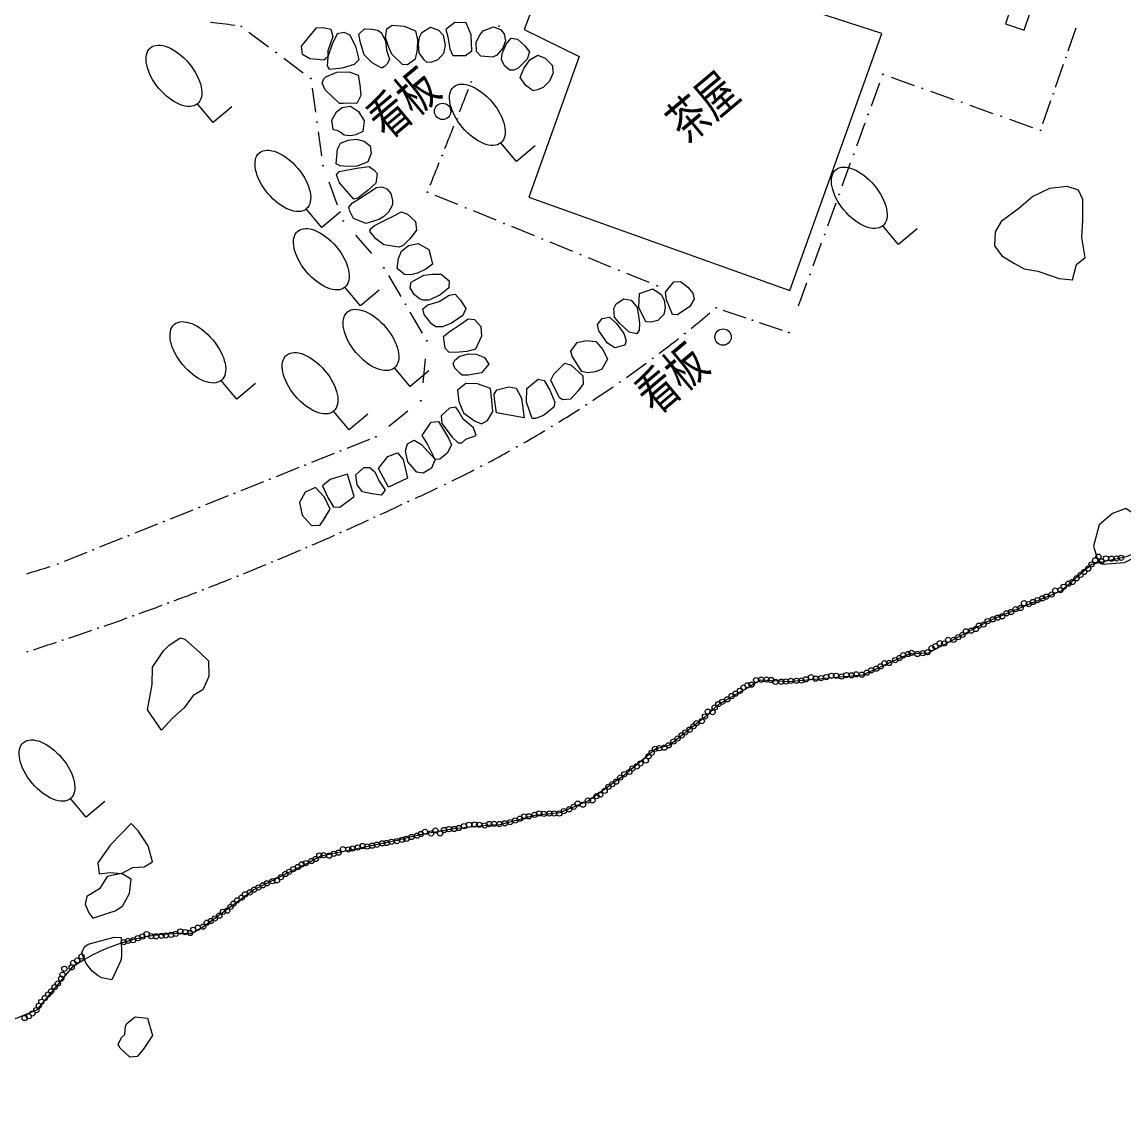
# Model space of a CAD drawing. Header units: metres. Extents: x -10443 to -4073, y -33280 to -26846.
# Drawn here: x -7334.7 to -7312.09, y -29132.16 to -29109.92 of the extents above; entities that cross this region are included whole.
import ezdxf
from ezdxf.enums import TextEntityAlignment as Align

# ---------------------------------------------------------------- set-up
doc = ezdxf.new("R2010")
doc.units = ezdxf.units.M
doc.header["$MEASUREMENT"] = 0
doc.linetypes.add('CONTINUOUS_1', pattern=[0])
doc.linetypes.add('CONTINUOUS_2', pattern=[0])
for name, color, linetype, lineweight in [('園路', 241, 'CONTINUOUS_2', 18), ('木', 254, 'CONTINUOUS_2', 18), ('木材', 241, 'CONTINUOUS_2', 18), ('構造物', 241, 'CONTINUOUS_2', 18), ('石', 241, 'CONTINUOUS_2', 18), ('護岸', 241, 'CONTINUOUS_2', 18)]:
    doc.layers.add(name, color=color, linetype=linetype, lineweight=lineweight)
doc.layers.add('非表示', color=7, linetype='CONTINUOUS', lineweight=0, plot=False)
doc.styles.add('MS Gothic', font='MS Gothic.ttf')

msp = doc.modelspace()

# ---------------------------------------------------------------- hatches: boundary and pattern name
at = {"layer": '園路', "linetype": 'CONTINUOUS_1', "lineweight": 18}
for points in [[(-7330.194, -29110.012, 1), (-7330.209, -29110.012, 1)], [(-7324.906, -29110.005, 1), (-7324.921, -29110.005, 1)], [(-7329.48, -29110.545, 1), (-7329.495, -29110.545, 1)], [(-7313.274, -29110.647, 1), (-7313.289, -29110.647, 1)], [(-7328.767, -29111.078, 1), (-7328.782, -29111.078, 1)], [(-7317.032, -29110.994, 1), (-7317.047, -29110.994, 1)], [(-7325.475, -29111.153, 1), (-7325.49, -29111.153, 1)], [(-7316.223, -29111.281, 1), (-7316.238, -29111.281, 1)], [(-7315.414, -29111.568, 1), (-7315.429, -29111.568, 1)], [(-7313.534, -29111.395, 1), (-7313.549, -29111.395, 1)], [(-7328.643, -29111.973, 1), (-7328.658, -29111.973, 1)], [(-7325.774, -29111.907, 1), (-7325.789, -29111.907, 1)], [(-7317.331, -29111.815, 1), (-7317.346, -29111.815, 1)], [(-7314.604, -29111.855, 1), (-7314.619, -29111.855, 1)], [(-7313.795, -29112.143, 1), (-7313.81, -29112.143, 1)], [(-7326.074, -29112.66, 1), (-7326.089, -29112.66, 1)], [(-7317.63, -29112.636, 1), (-7317.645, -29112.636, 1)], [(-7328.52, -29112.868, 1), (-7328.535, -29112.868, 1)], [(-7326.376, -29113.412, 1), (-7326.391, -29113.412, 1)], [(-7317.928, -29113.457, 1), (-7317.943, -29113.457, 1)], [(-7325.59, -29113.732, 1), (-7325.605, -29113.732, 1)], [(-7328.102, -29114.003, 1), (-7328.117, -29114.003, 1)], [(-7324.805, -29114.053, 1), (-7324.82, -29114.053, 1)], [(-7318.227, -29114.279, 1), (-7318.242, -29114.279, 1)], [(-7324.019, -29114.373, 1), (-7324.034, -29114.373, 1)], [(-7323.234, -29114.693, 1), (-7323.249, -29114.693, 1)], [(-7327.271, -29114.963, 1), (-7327.286, -29114.963, 1)], [(-7322.448, -29115.014, 1), (-7322.463, -29115.014, 1)], [(-7318.525, -29115.1, 1), (-7318.54, -29115.1, 1)], [(-7321.663, -29115.334, 1), (-7321.678, -29115.334, 1)], [(-7326.829, -29115.712, 1), (-7326.844, -29115.712, 1)], [(-7320.453, -29115.783, 1), (-7320.468, -29115.783, 1)], [(-7319.706, -29116.037, 1), (-7319.721, -29116.037, 1)], [(-7321.095, -29116.312, 1), (-7321.11, -29116.312, 1)], [(-7318.959, -29116.291, 1), (-7318.974, -29116.291, 1)], [(-7326.387, -29116.461, 1), (-7326.402, -29116.461, 1)], [(-7321.754, -29116.821, 1), (-7321.769, -29116.821, 1)], [(-7322.429, -29117.308, 1), (-7322.444, -29117.308, 1)], [(-7326.509, -29117.692, 1), (-7326.524, -29117.692, 1)], [(-7323.119, -29117.774, 1), (-7323.134, -29117.774, 1)], [(-7323.823, -29118.217, 1), (-7323.838, -29118.217, 1)], [(-7327.436, -29118.432, 1), (-7327.451, -29118.432, 1)], [(-7328.161, -29118.721, 1), (-7328.176, -29118.721, 1)], [(-7324.541, -29118.638, 1), (-7324.556, -29118.638, 1)], [(-7328.885, -29119.011, 1), (-7328.9, -29119.011, 1)], [(-7325.273, -29119.035, 1), (-7325.288, -29119.035, 1)], [(-7329.61, -29119.301, 1), (-7329.625, -29119.301, 1)], [(-7326.016, -29119.409, 1), (-7326.031, -29119.409, 1)], [(-7330.335, -29119.591, 1), (-7330.35, -29119.591, 1)], [(-7331.06, -29119.88, 1), (-7331.075, -29119.88, 1)], [(-7326.772, -29119.759, 1), (-7326.787, -29119.759, 1)], [(-7331.784, -29120.17, 1), (-7331.799, -29120.17, 1)], [(-7327.464, -29120.082, 1), (-7327.479, -29120.082, 1)], [(-7328.16, -29120.396, 1), (-7328.175, -29120.396, 1)], [(-7332.509, -29120.46, 1), (-7332.524, -29120.46, 1)], [(-7333.234, -29120.75, 1), (-7333.249, -29120.75, 1)], [(-7328.86, -29120.702, 1), (-7328.875, -29120.702, 1)], [(-7333.959, -29121.039, 1), (-7333.974, -29121.039, 1)], [(-7329.564, -29121, 1), (-7329.579, -29121, 1)], [(-7330.271, -29121.289, 1), (-7330.286, -29121.289, 1)], [(-7330.982, -29121.569, 1), (-7330.997, -29121.569, 1)], [(-7331.696, -29121.84, 1), (-7331.711, -29121.84, 1)], [(-7332.414, -29122.103, 1), (-7332.429, -29122.103, 1)], [(-7333.134, -29122.357, 1), (-7333.149, -29122.357, 1)], [(-7333.858, -29122.602, 1), (-7333.873, -29122.602, 1)], [(-7334.585, -29122.838, 1), (-7334.6, -29122.838, 1)]]:
    msp.add_hatch(color=256, dxfattribs=at).paths.add_polyline_path(points, flags=0)

# ---------------------------------------------------------------- linework, layer by layer
for p, q in [((-7330.045, -29110.129), (-7329.644, -29110.428)), ((-7313.234, -29110.509), (-7313.07, -29110.037)), ((-7329.331, -29110.662), (-7328.931, -29110.961)), ((-7313.494, -29111.257), (-7313.33, -29110.785)), ((-7316.871, -29111.054), (-7316.4, -29111.221)), ((-7328.747, -29111.278), (-7328.678, -29111.773)), ((-7317.275, -29111.64), (-7317.104, -29111.17)), ((-7316.061, -29111.341), (-7315.59, -29111.508)), ((-7313.754, -29112.005), (-7313.59, -29111.533)), ((-7315.252, -29111.628), (-7314.781, -29111.795)), ((-7317.573, -29112.461), (-7317.402, -29111.991)), ((-7314.443, -29111.915), (-7313.971, -29112.083)), ((-7328.623, -29112.173), (-7328.555, -29112.668)), ((-7317.872, -29113.282), (-7317.701, -29112.812)), ((-7328.405, -29113.201), (-7328.232, -29113.67)), ((-7325.759, -29113.666), (-7326.222, -29113.478)), ((-7324.974, -29113.987), (-7325.437, -29113.798)), ((-7318.17, -29114.103), (-7318, -29113.633)), ((-7324.188, -29114.307), (-7324.651, -29114.118)), ((-7327.858, -29114.294), (-7327.531, -29114.672)), ((-7323.402, -29114.627), (-7323.865, -29114.439)), ((-7318.469, -29114.924), (-7318.298, -29114.454)), ((-7322.617, -29114.948), (-7323.08, -29114.759)), ((-7327.185, -29115.122), (-7326.93, -29115.553)), ((-7321.831, -29115.268), (-7322.294, -29115.079)), ((-7318.768, -29115.745), (-7318.597, -29115.275)), ((-7320.324, -29115.83), (-7319.85, -29115.99)), ((-7326.742, -29115.871), (-7326.488, -29116.302)), ((-7319.577, -29116.083), (-7319.103, -29116.244)), ((-7326.431, -29116.828), (-7326.48, -29117.325)), ((-7326.785, -29117.906), (-7327.175, -29118.218)), ((-7327.574, -29118.484), (-7328.038, -29118.669)), ((-7328.298, -29118.774), (-7328.763, -29118.959)), ((-7329.023, -29119.063), (-7329.487, -29119.249)), ((-7329.748, -29119.353), (-7330.212, -29119.539)), ((-7330.473, -29119.643), (-7330.937, -29119.828)), ((-7331.197, -29119.933), (-7331.662, -29120.118)), ((-7331.922, -29120.222), (-7332.387, -29120.408)), ((-7332.647, -29120.512), (-7333.111, -29120.698)), ((-7333.372, -29120.802), (-7333.836, -29120.987))]:
    msp.add_line(p, q, dxfattribs=at)
for centre in [(-7330.201, -29110.012), (-7324.914, -29110.005), (-7329.488, -29110.545), (-7313.282, -29110.647), (-7328.774, -29111.078), (-7317.04, -29110.994), (-7325.483, -29111.153), (-7316.23, -29111.281), (-7315.421, -29111.568), (-7313.542, -29111.395), (-7328.651, -29111.973), (-7325.781, -29111.907), (-7317.339, -29111.815), (-7314.612, -29111.855), (-7313.802, -29112.143), (-7326.082, -29112.66), (-7317.637, -29112.636), (-7328.527, -29112.868), (-7326.383, -29113.412), (-7317.936, -29113.457), (-7325.598, -29113.732), (-7328.11, -29114.003), (-7324.812, -29114.053), (-7318.234, -29114.279), (-7324.027, -29114.373), (-7323.241, -29114.693), (-7327.279, -29114.963), (-7322.456, -29115.014), (-7318.533, -29115.1), (-7321.67, -29115.334), (-7326.836, -29115.712), (-7320.46, -29115.783), (-7319.714, -29116.037), (-7321.103, -29116.312), (-7318.967, -29116.291), (-7326.394, -29116.461), (-7321.761, -29116.821), (-7322.436, -29117.308), (-7326.517, -29117.692), (-7323.126, -29117.774), (-7323.831, -29118.217), (-7327.443, -29118.432), (-7328.168, -29118.721), (-7324.549, -29118.638), (-7328.893, -29119.011), (-7325.28, -29119.035), (-7329.618, -29119.301), (-7326.024, -29119.409), (-7330.342, -29119.591), (-7331.067, -29119.88), (-7326.779, -29119.759), (-7331.792, -29120.17), (-7327.472, -29120.082), (-7328.168, -29120.396), (-7332.517, -29120.46), (-7333.242, -29120.75), (-7328.868, -29120.702), (-7333.966, -29121.039), (-7329.572, -29121), (-7330.279, -29121.289), (-7330.99, -29121.569), (-7331.704, -29121.84), (-7332.421, -29122.103), (-7333.142, -29122.357), (-7333.866, -29122.602), (-7334.592, -29122.838)]:
    msp.add_circle(centre, 0.0075, dxfattribs=at)
for centre, radius, start, end in [((-7333.324, -29131.232), 21.449, 81.9979, 83.3336), ((-7688.647, -28967.605), 390.505, 338.33649, 338.40985), ((-7688.647, -28967.605), 390.505, 338.21757, 338.29093), ((-7688.647, -28967.605), 390.505, 338.09865, 338.17201), ((-7337.348, -29095.952), 26.047, 308.9501, 310.0499), ((-7337.348, -29095.952), 26.047, 307.1192, 308.219), ((-7337.348, -29095.952), 26.047, 305.2883, 306.3881), ((-7337.348, -29095.952), 26.047, 303.4574, 304.5572), ((-7337.348, -29095.952), 26.047, 301.6265, 302.7263), ((-7337.348, -29095.952), 26.047, 299.7956, 300.8954), ((-7337.348, -29095.952), 26.047, 297.9647, 299.0645), ((-7337.348, -29095.952), 26.047, 296.1338, 297.2336), ((-7337.348, -29095.952), 26.047, 294.3029, 295.4027), ((-7353.549, -29063.291), 62.492, 294.78506, 295.24349), ((-7353.549, -29063.291), 62.492, 294.08457, 294.54299), ((-7353.549, -29063.291), 62.492, 293.38408, 293.8425), ((-7353.549, -29063.291), 62.492, 292.68359, 293.14201), ((-7353.549, -29063.291), 62.492, 291.98309, 292.44152), ((-7341.555, -29097.917), 24.336, 286.5939, 287.7711), ((-7353.549, -29063.291), 62.492, 291.2826, 291.74102), ((-7353.549, -29063.291), 62.492, 290.58211, 291.04053), ((-7353.549, -29063.291), 62.492, 289.88162, 290.34004), ((-7353.549, -29063.291), 62.492, 289.18112, 289.63955), ((-7353.549, -29063.291), 62.492, 288.48063, 288.93905), ((-7353.549, -29063.291), 62.492, 287.78014, 288.23856)]:
    msp.add_arc(centre, radius, start, end, dxfattribs=at)
at = {"layer": '木', "linetype": 'CONTINUOUS_1', "lineweight": 18}
for p, q in [((-7330.782, -29111.983), (-7331.103, -29111.599)), ((-7330.399, -29111.661), (-7330.782, -29111.983)), ((-7324.555, -29112.782), (-7324.877, -29112.399)), ((-7324.172, -29112.461), (-7324.555, -29112.782)), ((-7328.547, -29114.138), (-7328.868, -29113.755)), ((-7328.164, -29113.817), (-7328.547, -29114.138)), ((-7316.72, -29114.484), (-7317.041, -29114.101)), ((-7316.337, -29114.163), (-7316.72, -29114.484)), ((-7327.757, -29115.744), (-7328.078, -29115.361)), ((-7327.374, -29115.423), (-7327.757, -29115.744)), ((-7326.74, -29117.401), (-7327.061, -29117.018)), ((-7326.357, -29117.08), (-7326.74, -29117.401)), ((-7330.291, -29117.656), (-7330.612, -29117.273)), ((-7329.908, -29117.335), (-7330.291, -29117.656)), ((-7327.989, -29118.29), (-7328.31, -29117.907)), ((-7327.606, -29117.968), (-7327.989, -29118.29)), ((-7333.385, -29126.236), (-7333.706, -29125.853)), ((-7333.002, -29125.915), (-7333.385, -29126.236))]:
    msp.add_line(p, q, dxfattribs=at)
for centre in [(-7331.585, -29111.025), (-7325.359, -29111.825), (-7329.35, -29113.181), (-7317.524, -29113.527), (-7328.56, -29114.787), (-7327.543, -29116.444), (-7331.094, -29116.698), (-7328.792, -29117.332), (-7334.189, -29125.279)]:
    msp.add_ellipse(centre, major_axis=(-0.482, 0.575), ratio=0.533333, dxfattribs=at)
at = {"layer": '木材', "linetype": 'CONTINUOUS_2', "lineweight": 18}
for centre in [(-7312.616, -29120.889), (-7312.758, -29121.049), (-7312.683, -29120.966), (-7312.551, -29120.987), (-7312.462, -29120.927), (-7312.348, -29120.931), (-7312.246, -29120.927), (-7312.15, -29120.912), (-7313.064, -29121.334), (-7312.983, -29121.264), (-7312.91, -29121.204), (-7312.827, -29121.135), (-7313.329, -29121.507), (-7313.232, -29121.443), (-7313.15, -29121.41), (-7313.864, -29121.781), (-7313.767, -29121.745), (-7313.691, -29121.711), (-7313.579, -29121.668), (-7313.501, -29121.586), (-7313.395, -29121.577), (-7314.409, -29122.026), (-7314.317, -29121.968), (-7314.215, -29121.943), (-7314.143, -29121.846), (-7314.045, -29121.863), (-7313.959, -29121.819), (-7314.888, -29122.213), (-7314.784, -29122.175), (-7314.683, -29122.142), (-7314.593, -29122.114), (-7314.501, -29122.052), (-7315.334, -29122.421), (-7315.227, -29122.409), (-7315.13, -29122.375), (-7315.069, -29122.307), (-7314.976, -29122.282), (-7315.872, -29122.666), (-7315.78, -29122.673), (-7315.7, -29122.597), (-7315.588, -29122.598), (-7315.494, -29122.542), (-7315.406, -29122.494), (-7316.622, -29122.913), (-7316.52, -29122.886), (-7316.449, -29122.864), (-7316.331, -29122.888), (-7316.221, -29122.871), (-7316.125, -29122.85), (-7316.038, -29122.769), (-7315.961, -29122.727), (-7317.084, -29123.14), (-7317.005, -29123.077), (-7316.911, -29123.071), (-7316.788, -29123.012), (-7316.699, -29122.97), (-7318.513, -29123.363), (-7318.306, -29123.382), (-7318.199, -29123.361), (-7318.095, -29123.333), (-7317.995, -29123.334), (-7317.89, -29123.349), (-7317.787, -29123.321), (-7317.68, -29123.325), (-7317.588, -29123.303), (-7317.471, -29123.31), (-7317.366, -29123.27), (-7317.279, -29123.222), (-7317.174, -29123.187), (-7319.9, -29123.576), (-7319.817, -29123.53), (-7319.734, -29123.517), (-7319.639, -29123.423), (-7319.534, -29123.413), (-7319.429, -29123.412), (-7319.334, -29123.421), (-7319.243, -29123.459), (-7319.123, -29123.456), (-7319.03, -29123.451), (-7318.928, -29123.438), (-7318.809, -29123.437), (-7318.71, -29123.431), (-7318.619, -29123.407), (-7318.418, -29123.394), (-7320.231, -29123.816), (-7320.141, -29123.75), (-7320.063, -29123.702), (-7319.97, -29123.642), (-7320.491, -29123.985), (-7320.414, -29123.914), (-7320.333, -29123.868), (-7320.755, -29124.264), (-7320.689, -29124.169), (-7320.629, -29124.07), (-7320.533, -29124.08), (-7321.094, -29124.497), (-7321.003, -29124.44), (-7320.925, -29124.369), (-7320.864, -29124.307), (-7321.337, -29124.684), (-7321.252, -29124.621), (-7321.166, -29124.557), (-7321.782, -29124.914), (-7321.713, -29124.833), (-7321.626, -29124.819), (-7321.518, -29124.809), (-7321.435, -29124.761), (-7322.012, -29125.133), (-7321.901, -29125.073), (-7321.846, -29124.987), (-7322.343, -29125.352), (-7322.24, -29125.306), (-7322.174, -29125.235), (-7322.085, -29125.193), (-7322.668, -29125.612), (-7322.591, -29125.559), (-7322.51, -29125.507), (-7322.427, -29125.421), (-7322.913, -29125.805), (-7322.838, -29125.773), (-7322.746, -29125.695), (-7323.475, -29126.073), (-7323.381, -29126.021), (-7323.301, -29125.957), (-7323.192, -29125.978), (-7323.092, -29125.894), (-7322.997, -29125.889), (-7324.585, -29126.303), (-7324.485, -29126.265), (-7324.397, -29126.221), (-7324.301, -29126.217), (-7324.187, -29126.188), (-7324.089, -29126.158), (-7323.993, -29126.168), (-7323.877, -29126.159), (-7323.782, -29126.159), (-7323.677, -29126.16), (-7323.582, -29126.11), (-7326.433, -29126.537), (-7326.219, -29126.509), (-7326.043, -29126.497), (-7325.941, -29126.48), (-7325.837, -29126.477), (-7325.738, -29126.458), (-7325.632, -29126.419), (-7325.53, -29126.392), (-7325.415, -29126.384), (-7325.322, -29126.39), (-7325.208, -29126.404), (-7325.118, -29126.376), (-7325.017, -29126.373), (-7324.905, -29126.376), (-7324.794, -29126.362), (-7324.684, -29126.336), (-7327.311, -29126.772), (-7327.221, -29126.765), (-7327.121, -29126.74), (-7327.012, -29126.726), (-7326.899, -29126.698), (-7326.816, -29126.679), (-7326.711, -29126.641), (-7326.597, -29126.614), (-7326.518, -29126.581), (-7326.31, -29126.569), (-7326.122, -29126.569), (-7328.303, -29126.986), (-7328.207, -29126.964), (-7328.116, -29126.893), (-7328.005, -29126.896), (-7327.923, -29126.879), (-7327.808, -29126.855), (-7327.715, -29126.827), (-7327.618, -29126.838), (-7327.518, -29126.819), (-7327.422, -29126.8), (-7328.962, -29127.202), (-7328.878, -29127.178), (-7328.763, -29127.133), (-7328.677, -29127.092), (-7328.6, -29127.021), (-7328.513, -29127.016), (-7328.4, -29127.024), (-7329.298, -29127.4), (-7329.222, -29127.355), (-7329.134, -29127.3), (-7329.04, -29127.258), (-7329.85, -29127.677), (-7329.762, -29127.633), (-7329.678, -29127.593), (-7329.565, -29127.548), (-7329.471, -29127.531), (-7329.391, -29127.466), (-7330.196, -29127.886), (-7330.126, -29127.817), (-7330.027, -29127.778), (-7329.94, -29127.722), (-7330.425, -29128.076), (-7330.364, -29128.01), (-7330.289, -29127.941), (-7330.745, -29128.313), (-7330.653, -29128.255), (-7330.578, -29128.176), (-7330.493, -29128.154), (-7331.453, -29128.58), (-7331.188, -29128.546), (-7331.094, -29128.502), (-7330.985, -29128.481), (-7330.908, -29128.398), (-7330.828, -29128.364), (-7332.611, -29128.798), (-7332.53, -29128.772), (-7332.422, -29128.759), (-7332.324, -29128.717), (-7332.23, -29128.683), (-7332.145, -29128.635), (-7332.05, -29128.678), (-7331.951, -29128.68), (-7331.841, -29128.668), (-7331.75, -29128.662), (-7331.645, -29128.65), (-7331.546, -29128.627), (-7331.352, -29128.594), (-7331.253, -29128.61), (-7333.65, -29129.225), (-7333.568, -29129.176), (-7333.481, -29129.095), (-7333.87, -29129.465), (-7333.832, -29129.345), (-7333.684, -29129.316), (-7333.965, -29129.648), (-7333.9, -29129.548), (-7334.165, -29129.872), (-7334.105, -29129.808), (-7334.031, -29129.722), (-7334.358, -29130.105), (-7334.304, -29130.022), (-7334.234, -29129.944), (-7334.647, -29130.354), (-7334.563, -29130.319), (-7334.485, -29130.261), (-7334.408, -29130.194)]:
    msp.add_circle(centre, 0.0535, dxfattribs=at)
at = {"layer": '構造物', "linetype": 'CONTINUOUS_2', "lineweight": 18, "flags": 128}
msp.add_lwpolyline([(-7320.225, -29105.159), (-7322.24, -29104.438), (-7324.398, -29110.072), (-7323.267, -29110.626), (-7324.306, -29113.514), (-7318.951, -29115.43), (-7317.062, -29110.155), (-7318.862, -29109.576)], dxfattribs=at)
msp.add_lwpolyline([(-7314.137, -29110.086), (-7313.666, -29108.693), (-7314.052, -29108.563), (-7314.523, -29109.955)], close=True, dxfattribs=at)
at = {"layer": '構造物', "linetype": 'CONTINUOUS_2', "lineweight": 18}
for centre in [(-7326.072, -29111.755), (-7320.318, -29116.384)]:
    msp.add_circle(centre, 0.167, dxfattribs=at)
at = {"layer": '石', "linetype": 'CONTINUOUS_2', "lineweight": 18, "flags": 128}
for points in [[(-7326.892, -29110.792), (-7327.117, -29110.582), (-7327.18, -29110.423), (-7327.243, -29110.238), (-7327.216, -29110.064), (-7327.107, -29109.983), (-7326.858, -29110.007), (-7326.631, -29110.1), (-7326.589, -29110.285), (-7326.593, -29110.483), (-7326.638, -29110.685), (-7326.792, -29110.8), (-7326.892, -29110.792)], [(-7325.861, -29110.608), (-7325.601, -29110.605), (-7325.472, -29110.512), (-7325.486, -29110.183), (-7325.586, -29109.94), (-7325.823, -29109.933), (-7326.008, -29110.072), (-7325.966, -29110.227), (-7325.927, -29110.473), (-7325.861, -29110.608)], [(-7328.511, -29110.707), (-7328.798, -29110.677), (-7328.945, -29110.587), (-7328.969, -29110.416), (-7328.656, -29110.041), (-7328.521, -29110.031), (-7328.364, -29110.067), (-7328.325, -29110.217), (-7328.429, -29110.511), (-7328.427, -29110.636), (-7328.511, -29110.707)], [(-7328.397, -29110.89), (-7328.126, -29110.862), (-7327.878, -29110.788), (-7327.783, -29110.693), (-7327.848, -29110.445), (-7327.968, -29110.188), (-7328.093, -29110.134), (-7328.234, -29110.165), (-7328.339, -29110.372), (-7328.427, -29110.636), (-7328.438, -29110.821), (-7328.397, -29110.89)], [(-7327.317, -29110.866), (-7327.52, -29110.756), (-7327.679, -29110.592), (-7327.765, -29110.32), (-7327.789, -29110.17), (-7327.676, -29110.059), (-7327.526, -29110.067), (-7327.41, -29110.091), (-7327.334, -29110.138), (-7327.242, -29110.31), (-7327.224, -29110.497), (-7327.159, -29110.681), (-7327.205, -29110.772), (-7327.262, -29110.831), (-7327.317, -29110.866)], [(-7326.452, -29110.697), (-7326.551, -29110.554), (-7326.569, -29110.371), (-7326.549, -29110.231), (-7326.501, -29110.133), (-7326.32, -29110.028), (-7326.156, -29110.085), (-7326.062, -29110.193), (-7326.018, -29110.396), (-7326.054, -29110.568), (-7326.17, -29110.7), (-7326.302, -29110.744), (-7326.389, -29110.75), (-7326.452, -29110.697)], [(-7325.126, -29110.637), (-7325.285, -29110.619), (-7325.376, -29110.528), (-7325.385, -29110.337), (-7325.298, -29110.176), (-7325.24, -29110.104), (-7325.025, -29110.019), (-7324.882, -29110.074), (-7324.808, -29110.163), (-7324.782, -29110.308), (-7324.834, -29110.455), (-7324.968, -29110.607), (-7325.058, -29110.643), (-7325.126, -29110.637)], [(-7324.692, -29110.908), (-7324.805, -29110.821), (-7324.867, -29110.69), (-7324.852, -29110.566), (-7324.766, -29110.374), (-7324.664, -29110.249), (-7324.532, -29110.274), (-7324.388, -29110.407), (-7324.291, -29110.533), (-7324.339, -29110.684), (-7324.519, -29110.867), (-7324.61, -29110.911), (-7324.692, -29110.908)], [(-7324.214, -29111.335), (-7324.365, -29111.222), (-7324.48, -29111.057), (-7324.403, -29110.873), (-7324.28, -29110.698), (-7324.12, -29110.604), (-7323.969, -29110.66), (-7323.822, -29110.807), (-7323.801, -29110.965), (-7323.881, -29111.135), (-7324.009, -29111.266), (-7324.122, -29111.313), (-7324.214, -29111.335)], [(-7328.19, -29111.591), (-7328.483, -29111.312), (-7328.54, -29111.174), (-7328.509, -29111.085), (-7328.468, -29111.045), (-7328.244, -29110.952), (-7327.989, -29110.946), (-7327.805, -29111.014), (-7327.773, -29111.21), (-7327.752, -29111.43), (-7327.835, -29111.59), (-7327.994, -29111.585), (-7328.115, -29111.592), (-7328.19, -29111.591)], [(-7328.318, -29112.124), (-7328.343, -29111.938), (-7328.251, -29111.762), (-7328.13, -29111.675), (-7327.96, -29111.645), (-7327.795, -29111.758), (-7327.678, -29111.949), (-7327.712, -29112.169), (-7327.853, -29112.237), (-7327.972, -29112.259), (-7328.095, -29112.239), (-7328.171, -29112.182), (-7328.237, -29112.146), (-7328.282, -29112.142), (-7328.318, -29112.124)], [(-7328.258, -29112.828), (-7328.226, -29112.529), (-7328.168, -29112.409), (-7328.012, -29112.346), (-7327.839, -29112.325), (-7327.683, -29112.367), (-7327.557, -29112.459), (-7327.538, -29112.616), (-7327.607, -29112.791), (-7327.824, -29112.877), (-7328.036, -29112.882), (-7328.175, -29112.872), (-7328.258, -29112.828)], [(-7327.895, -29113.555), (-7328.189, -29113.222), (-7328.251, -29113.055), (-7328.191, -29112.988), (-7327.833, -29112.917), (-7327.581, -29112.885), (-7327.478, -29112.958), (-7327.417, -29113.03), (-7327.442, -29113.228), (-7327.6, -29113.372), (-7327.812, -29113.532), (-7327.895, -29113.555)], [(-7327.38, -29113.975), (-7327.639, -29114.055), (-7327.899, -29113.955), (-7327.976, -29113.804), (-7327.996, -29113.718), (-7327.921, -29113.634), (-7327.795, -29113.553), (-7327.583, -29113.417), (-7327.426, -29113.314), (-7327.318, -29113.304), (-7327.215, -29113.346), (-7327.133, -29113.44), (-7327.1, -29113.585), (-7327.1, -29113.673), (-7327.184, -29113.821), (-7327.278, -29113.911), (-7327.38, -29113.975)], [(-7314.738, -29114.227), (-7314.75, -29114.511), (-7314.6, -29114.719), (-7314.335, -29114.878), (-7314.137, -29114.986), (-7313.861, -29115.03), (-7313.421, -29115.185), (-7313.151, -29115.209), (-7313.065, -29114.898), (-7312.89, -29114.751), (-7312.958, -29114.343), (-7312.934, -29113.989), (-7312.935, -29113.561), (-7313.022, -29113.371), (-7313.255, -29113.293), (-7313.623, -29113.338), (-7313.961, -29113.503), (-7314.248, -29113.744), (-7314.609, -29114.011), (-7314.738, -29114.227)], [(-7326.963, -29114.537), (-7327.28, -29114.495), (-7327.439, -29114.369), (-7327.559, -29114.226), (-7327.56, -29114.174), (-7327.472, -29114.095), (-7327.117, -29113.919), (-7326.912, -29113.815), (-7326.794, -29113.86), (-7326.626, -29114.016), (-7326.605, -29114.194), (-7326.746, -29114.366), (-7326.88, -29114.504), (-7326.963, -29114.537)], [(-7326.854, -29115.103), (-7327.004, -29114.975), (-7326.975, -29114.776), (-7326.913, -29114.623), (-7326.77, -29114.508), (-7326.573, -29114.465), (-7326.354, -29114.588), (-7326.313, -29114.744), (-7326.279, -29114.891), (-7326.415, -29114.995), (-7326.589, -29115.072), (-7326.725, -29115.106), (-7326.854, -29115.103)], [(-7326.546, -29115.597), (-7326.656, -29115.51), (-7326.739, -29115.373), (-7326.718, -29115.259), (-7326.457, -29115.115), (-7326.277, -29115.096), (-7326.101, -29115.091), (-7325.94, -29115.232), (-7325.944, -29115.373), (-7326.127, -29115.522), (-7326.352, -29115.626), (-7326.464, -29115.625), (-7326.546, -29115.597)], [(-7321.904, -29116.069), (-7322.044, -29115.776), (-7322.031, -29115.493), (-7321.896, -29115.443), (-7321.761, -29115.397), (-7321.587, -29115.512), (-7321.529, -29115.627), (-7321.506, -29115.777), (-7321.532, -29115.923), (-7321.656, -29116.044), (-7321.803, -29116.08), (-7321.904, -29116.069)], [(-7321.357, -29115.924), (-7321.479, -29115.624), (-7321.5, -29115.464), (-7321.329, -29115.25), (-7321.189, -29115.245), (-7321.043, -29115.36), (-7320.941, -29115.486), (-7320.911, -29115.61), (-7320.997, -29115.756), (-7321.25, -29115.926), (-7321.357, -29115.924)], [(-7326.297, -29116.115), (-7326.453, -29115.923), (-7326.475, -29115.808), (-7326.375, -29115.725), (-7326.141, -29115.656), (-7325.937, -29115.527), (-7325.817, -29115.505), (-7325.706, -29115.625), (-7325.592, -29115.799), (-7325.656, -29115.943), (-7325.889, -29116.102), (-7326.072, -29116.175), (-7326.21, -29116.174), (-7326.297, -29116.115)], [(-7322.084, -29116.318), (-7322.246, -29116.285), (-7322.441, -29116.099), (-7322.542, -29115.975), (-7322.559, -29115.798), (-7322.514, -29115.7), (-7322.357, -29115.601), (-7322.202, -29115.63), (-7322.08, -29115.775), (-7322.053, -29115.946), (-7322.033, -29116.109), (-7322.039, -29116.242), (-7322.084, -29116.318)], [(-7326.02, -29116.609), (-7326.054, -29116.373), (-7325.939, -29116.276), (-7325.689, -29116.113), (-7325.547, -29116.01), (-7325.415, -29116.022), (-7325.29, -29116.171), (-7325.275, -29116.366), (-7325.397, -29116.632), (-7325.577, -29116.682), (-7325.804, -29116.703), (-7325.944, -29116.694), (-7326.02, -29116.609)], [(-7322.331, -29116.55), (-7322.541, -29116.603), (-7322.692, -29116.507), (-7322.869, -29116.259), (-7322.896, -29116.13), (-7322.795, -29116.006), (-7322.648, -29115.979), (-7322.505, -29116.107), (-7322.356, -29116.314), (-7322.304, -29116.464), (-7322.331, -29116.55)], [(-7323.217, -29117.091), (-7323.417, -29116.777), (-7323.44, -29116.674), (-7323.309, -29116.495), (-7323.121, -29116.454), (-7322.93, -29116.479), (-7322.785, -29116.639), (-7322.687, -29116.838), (-7322.806, -29117.044), (-7322.932, -29117.096), (-7323.092, -29117.119), (-7323.217, -29117.091)], [(-7325.713, -29117.135), (-7325.824, -29117.026), (-7325.858, -29116.929), (-7325.82, -29116.859), (-7325.718, -29116.779), (-7325.534, -29116.728), (-7325.383, -29116.737), (-7325.21, -29116.803), (-7325.126, -29116.939), (-7325.275, -29117.118), (-7325.545, -29117.164), (-7325.671, -29117.168), (-7325.713, -29117.135)], [(-7323.676, -29117.631), (-7323.849, -29117.267), (-7323.792, -29117.145), (-7323.565, -29116.917), (-7323.433, -29116.96), (-7323.192, -29117.177), (-7323.19, -29117.344), (-7323.292, -29117.488), (-7323.451, -29117.659), (-7323.605, -29117.671), (-7323.676, -29117.631)], [(-7325.15, -29118.098), (-7325.039, -29117.915), (-7325.062, -29117.685), (-7325.086, -29117.441), (-7325.355, -29117.342), (-7325.593, -29117.336), (-7325.767, -29117.476), (-7325.741, -29117.709), (-7325.64, -29117.937), (-7325.421, -29118.103), (-7325.276, -29118.162), (-7325.15, -29118.098)], [(-7324.963, -29117.942), (-7325.01, -29117.652), (-7325.013, -29117.554), (-7324.962, -29117.469), (-7324.712, -29117.407), (-7324.564, -29117.432), (-7324.452, -29117.64), (-7324.401, -29118.043), (-7324.963, -29117.942)], [(-7324.235, -29118.052), (-7324.35, -29117.719), (-7324.343, -29117.442), (-7324.113, -29117.249), (-7323.985, -29117.275), (-7323.873, -29117.472), (-7323.767, -29117.718), (-7323.791, -29117.822), (-7324.005, -29117.991), (-7324.163, -29118.055), (-7324.235, -29118.052)], [(-7325.384, -29118.406), (-7325.439, -29118.246), (-7325.649, -29118.066), (-7325.754, -29117.89), (-7325.798, -29117.825), (-7325.929, -29117.846), (-7326.104, -29118.003), (-7326.089, -29118.16), (-7325.874, -29118.436), (-7325.752, -29118.556), (-7325.68, -29118.554), (-7325.595, -29118.477), (-7325.384, -29118.406)], [(-7326.226, -29118.895), (-7326.395, -29118.554), (-7326.488, -29118.405), (-7326.309, -29118.132), (-7326.157, -29118.117), (-7325.948, -29118.461), (-7325.888, -29118.596), (-7325.981, -29118.764), (-7326.13, -29118.889), (-7326.226, -29118.895)], [(-7326.469, -29119.174), (-7326.603, -29119.159), (-7326.786, -29118.941), (-7326.836, -29118.718), (-7326.789, -29118.578), (-7326.655, -29118.503), (-7326.507, -29118.591), (-7326.226, -29118.895), (-7326.302, -29119.076), (-7326.469, -29119.174)], [(-7327.18, -29119.463), (-7327.386, -29119.079), (-7327.198, -29118.836), (-7326.998, -29118.758), (-7326.88, -29118.898), (-7326.789, -29119.278), (-7327.18, -29119.463)], [(-7328.314, -29119.868), (-7328.182, -29119.874), (-7327.889, -29119.655), (-7328.022, -29119.199), (-7328.378, -29119.306), (-7328.536, -29119.44), (-7328.417, -29119.689), (-7328.314, -29119.868)], [(-7327.714, -29119.56), (-7327.822, -29119.418), (-7327.853, -29119.211), (-7327.687, -29119.061), (-7327.563, -29119.058), (-7327.464, -29119.15), (-7327.372, -29119.342), (-7327.252, -29119.529), (-7327.33, -29119.626), (-7327.527, -29119.6), (-7327.714, -29119.56)], [(-7328.5, -29120.114), (-7328.382, -29119.914), (-7328.493, -29119.668), (-7328.678, -29119.473), (-7328.893, -29119.564), (-7329.01, -29119.779), (-7328.952, -29120.037), (-7328.771, -29120.246), (-7328.593, -29120.25), (-7328.474, -29120.082)], [(-7331.362, -29122.584), (-7331.045, -29122.866), (-7330.873, -29123.024), (-7330.871, -29123.349), (-7330.994, -29123.619), (-7331.187, -29123.74), (-7331.373, -29123.992), (-7331.607, -29124.197), (-7331.837, -29124.453), (-7332.129, -29124.03), (-7332.031, -29123.511), (-7332.026, -29123.157), (-7331.798, -29122.822), (-7331.689, -29122.715), (-7331.455, -29122.558), (-7331.362, -29122.584)], [(-7332.657, -29127.392), (-7332.443, -29127.277), (-7332.429, -29127.265), (-7332.194, -29127.251), (-7332.022, -29127.153), (-7332.114, -29126.825), (-7332.32, -29126.513), (-7332.463, -29126.362), (-7332.886, -29126.805), (-7333.143, -29127.172), (-7333.12, -29127.399), (-7332.892, -29127.367), (-7332.657, -29127.392)], [(-7333.247, -29128.309), (-7332.944, -29128.206), (-7332.788, -29128.154), (-7332.642, -29128.063), (-7332.494, -29127.804), (-7332.463, -29127.508), (-7332.657, -29127.392), (-7332.956, -29127.452), (-7333.112, -29127.702), (-7333.373, -29127.865), (-7333.403, -29128.018), (-7333.328, -29128.194), (-7333.247, -29128.309)], [(-7332.544, -29130.462), (-7332.377, -29130.332), (-7332.128, -29130.357), (-7332.021, -29130.712), (-7332.216, -29131.003), (-7332.338, -29131.143), (-7332.492, -29131.161), (-7332.686, -29130.974), (-7332.726, -29130.901), (-7332.659, -29130.754), (-7332.59, -29130.691), (-7332.581, -29130.525), (-7332.544, -29130.462)]]:
    msp.add_lwpolyline(points, dxfattribs=at)
for points in [[(-7312.528, -29121.046), (-7312.079, -29121.012), (-7311.595, -29120.764), (-7311.418, -29120.615), (-7311.611, -29120.205), (-7312.056, -29119.902), (-7312.329, -29120.004), (-7312.604, -29120.235), (-7312.72, -29120.674), (-7312.643, -29120.928)], [(-7332.858, -29129.572), (-7333.062, -29129.528), (-7333.137, -29129.491), (-7333.261, -29129.391), (-7333.384, -29129.24), (-7333.449, -29129.095), (-7333.474, -29129.004), (-7333.412, -29128.889), (-7333.347, -29128.838), (-7332.81, -29128.694), (-7332.667, -29128.702), (-7332.657, -29129.085), (-7332.674, -29129.178)]]:
    msp.add_lwpolyline(points, close=True, dxfattribs=at)
at = {"layer": '護岸', "lineweight": 18, "flags": 128}
msp.add_lwpolyline([(-7264.172, -29070.656, 0.029871), (-7264.577, -29070.705), (-7264.826, -29071.14, -0.04263), (-7264.967, -29071.454), (-7265.709, -29071.997), (-7266.082, -29072.14), (-7266.733, -29072.179), (-7267.122, -29072.186), (-7268.25, -29071.691, 0.064147), (-7268.651, -29071.509), (-7268.932, -29071.188), (-7269.538, -29071.007), (-7271.086, -29070.543), (-7271.352, -29070.545), (-7271.482, -29070.575), (-7271.762, -29070.371), (-7272.496, -29070.126, 0.030306), (-7273.167, -29069.927), (-7273.558, -29069.873), (-7274.422, -29070.045), (-7276.256, -29070.653), (-7276.642, -29070.918, 0.013808), (-7277.93, -29072.65), (-7277.978, -29072.977), (-7278.328, -29073.096), (-7278.567, -29073.599), (-7279.762, -29075.052, -0.002837), (-7280.886, -29076.84), (-7280.939, -29077.834), (-7281.655, -29077.996), (-7283.074, -29080.007), (-7283.091, -29080.788), (-7283.796, -29080.989), (-7284.112, -29081.426), (-7287.348, -29086.052), (-7289.059, -29088.584), (-7289.294, -29088.978), (-7289.672, -29089.627, 0.206193), (-7290.182, -29091.452), (-7291.405, -29092.09), (-7292.983, -29093.481), (-7293.191, -29093.97), (-7293.707, -29093.9), (-7294.477, -29094.51), (-7295.181, -29095.215), (-7295.912, -29095.199), (-7296.197, -29094.815), (-7297.878, -29094.593), (-7299.649, -29094.637), (-7300.513, -29094.55), (-7302.175, -29093.413), (-7303.631, -29092.032), (-7304.983, -29089.608), (-7305.755, -29088.806), (-7306.178, -29088.118), (-7307.391, -29086.975), (-7312.367, -29089.49), (-7311.593, -29090.668), (-7311.511, -29092.467), (-7310.449, -29094.204), (-7308.638, -29095.394), (-7309.019, -29096.193), (-7309.086, -29096.253), (-7309.19, -29096.568), (-7309.142, -29097.24), (-7309.059, -29097.776), (-7309.124, -29097.874), (-7309.11, -29098.112), (-7308.894, -29098.653), (-7308.767, -29099.161), (-7308.638, -29099.328), (-7308.526, -29099.462), (-7308.459, -29099.513), (-7308.402, -29099.52), (-7308.275, -29099.536), (-7308.335, -29099.946), (-7308, -29100.003), (-7307.91, -29100.44), (-7307.577, -29100.997), (-7307.254, -29101.493), (-7306.888, -29101.818), (-7306.568, -29101.851), (-7306.351, -29102.079), (-7305.622, -29103.28), (-7305.219, -29103.73), (-7304.755, -29104.682), (-7304.483, -29105.632), (-7304.188, -29107.409), (-7304.282, -29108.296, -0.05449), (-7304.405, -29108.932), (-7304.206, -29109.475), (-7303.83, -29109.944), (-7303.502, -29110.597), (-7303.372, -29110.944), (-7303.432, -29111.344), (-7303.663, -29112.177), (-7304.008, -29113.859), (-7304.232, -29114.972), (-7305.181, -29116.786), (-7305.868, -29117.559), (-7307.475, -29118.63), (-7308.566, -29119.153), (-7309.054, -29119.438), (-7309.667, -29119.866), (-7311.393, -29120.465), (-7311.348, -29120.609), (-7312.048, -29120.895), (-7312.755, -29121.05), (-7313.374, -29121.589), (-7314.872, -29122.216), (-7316.109, -29122.868), (-7316.504, -29122.892), (-7317.46, -29123.319), (-7318.977, -29123.459), (-7319.548, -29123.423), (-7319.718, -29123.525), (-7320.409, -29123.922), (-7320.692, -29124.183), (-7321.425, -29124.767), (-7321.695, -29124.83), (-7322.331, -29125.368), (-7323.078, -29125.898), (-7323.669, -29126.148), (-7324.183, -29126.2), (-7324.898, -29126.392, 0.053336), (-7327.001, -29126.712), (-7328.589, -29127.04), (-7328.863, -29127.189), (-7329.942, -29127.726), (-7330.975, -29128.483), (-7331.227, -29128.626, 0.163573), (-7333.68, -29129.319), (-7334.406, -29130.194), (-7334.841, -29130.373), (-7335.439, -29130.301), (-7335.702, -29130.431), (-7336.875, -29131.458), (-7338.326, -29132.226), (-7339.104, -29133.043), (-7340.269, -29134.175), (-7340.96, -29134.778), (-7341.37, -29135.289), (-7341.97, -29135.632), (-7342.547, -29135.813, -0.199454), (-7343.318, -29136.38), (-7344.037, -29137.223), (-7344.179, -29137.581), (-7344.47, -29137.881), (-7344.719, -29138.124), (-7345.462, -29138.73, 0.147138), (-7346.266, -29140.249), (-7346.268, -29140.864), (-7346.141, -29141.527), (-7345.844, -29142.694, 0.108193), (-7345.406, -29143.712), (-7344.77, -29144.27), (-7343.982, -29144.762), (-7343.13, -29145.157), (-7342.251, -29145.485), (-7339.771, -29146.442), (-7339.322, -29146.544), (-7336.48, -29147.355), (-7335.569, -29147.42), (-7333.303, -29147.832, -0.124988), (-7331.262, -29148.787), (-7330.492, -29149.573, 0.084508), (-7329.517, -29150.067), (-7328.905, -29150.276), (-7328.101, -29150.314, -0.048677), (-7327.568, -29150.24), (-7327.029, -29150.501), (-7326.493, -29150.805), (-7326.099, -29151.018), (-7324.522, -29151.443), (-7323.099, -29152.01, -0.110064), (-7321.915, -29152.828), (-7321.566, -29153.48), (-7321.278, -29153.861), (-7321.088, -29154.184), (-7320.735, -29154.479), (-7319.77, -29155.068), (-7319.796, -29155.682), (-7319.64, -29156.256, -0.097033), (-7318.469, -29157.576), (-7318.104, -29158.08), (-7317.712, -29159.36), (-7317.583, -29159.864), (-7317.385, -29160.009), (-7317.014, -29160.693), (-7317.02, -29162.096), (-7317.336, -29162.251), (-7317.772, -29162.738), (-7317.961, -29163.259, 0.533567), (-7318.778, -29164.68), (-7318.953, -29165.376, 0.085308), (-7318.016, -29167.884), (-7317.195, -29169.216), (-7317.066, -29169.789), (-7317.046, -29170.519, 0.243514), (-7316.337, -29172.516), (-7315.762, -29173.088), (-7315.527, -29173.614), (-7315.598, -29173.8), (-7315.682, -29174.027), (-7315.6, -29174.31), (-7315.383, -29174.612), (-7314.888, -29175.169), (-7314.759, -29175.778), (-7314.988, -29175.966), (-7315.011, -29176.571), (-7314.781, -29177.067), (-7314.607, -29177.56), (-7314.519, -29177.917), (-7314.51, -29178.254), (-7314.645, -29178.426), (-7314.907, -29178.705), (-7315.489, -29178.854), (-7315.97, -29179.138), (-7315.949, -29179.604), (-7315.432, -29180.772), (-7315.589, -29181.986), (-7316.108, -29182.452), (-7316.494, -29182.471), (-7316.863, -29182.727), (-7316.685, -29183.248), (-7317.62, -29183.452), (-7317.932, -29183.535), (-7318.14, -29183.957), (-7318.328, -29184.107), (-7318.437, -29184.241), (-7318.55, -29184.405), (-7318.608, -29184.519), (-7318.762, -29184.801), (-7318.972, -29185.644), (-7318.672, -29187.665), (-7312.116, -29189.976), (-7309.093, -29189.927), (-7306.734, -29188.546), (-7306.856, -29188.137), (-7306.122, -29187.398), (-7304.389, -29186.434), (-7303.498, -29186.019), (-7302.664, -29185.164), (-7301.409, -29184.464), (-7300.351, -29184.096), (-7299.972, -29184.342), (-7298.876, -29183.632), (-7298.808, -29182.925), (-7297.568, -29182.042), (-7296.713, -29182.196), (-7295.959, -29181.905), (-7295.038, -29181.251), (-7294.956, -29181.096), (-7294.359, -29180.169), (-7292.762, -29179.112), (-7290.712, -29177.528), (-7290.294, -29177.454), (-7289.588, -29177.687), (-7288.924, -29177.267), (-7288.414, -29176.714), (-7288.552, -29175.766), (-7287.711, -29175.017), (-7287.025, -29174.734), (-7286.348, -29175.089), (-7285.412, -29174.389), (-7285.052, -29174.126), (-7284.795, -29174.197), (-7283.955, -29173.481), (-7283.857, -29173.142), (-7283.044, -29172.402), (-7282.587, -29172.2), (-7281.716, -29171.353), (-7281.342, -29171.229), (-7280.612, -29171.59), (-7280.229, -29172.177), (-7280.213, -29172.491), (-7279.655, -29172.671), (-7279.414, -29171.713), (-7278.406, -29171.886), (-7278.122, -29172.789), (-7277.817, -29173.346), (-7277.046, -29173.416), (-7276.662, -29172.738), (-7274.358, -29174.248), (-7274.135, -29174.596), (-7273.63, -29174.766), (-7273.128, -29174.683), (-7272.137, -29174.807), (-7271.525, -29175.072), (-7271.199, -29175.525), (-7270.695, -29176.223), (-7268.35, -29177.43), (-7268.178, -29177.153), (-7267.546, -29177.369), (-7267.194, -29177.645), (-7266.933, -29178.009), (-7266.611, -29178.322), (-7266.535, -29178.41), (-7266.003, -29179.007), (-7265.731, -29179.202), (-7265.596, -29179.214), (-7265.446, -29179.368), (-7265.148, -29179.686), (-7263.768, -29181.185), (-7262.787, -29181.961), (-7262.582, -29182.029), (-7261.511, -29182.584), (-7261.156, -29182.601), (-7260.498, -29182.492), (-7260.095, -29182.25, -0.071739), (-7258.497, -29181.712), (-7257.861, -29182.29), (-7256.766, -29182.261), (-7256.191, -29181.944), (-7256.289, -29181.317), (-7257.362, -29180.736), (-7257.234, -29180.319), (-7256.68, -29179.763, -0.005668), (-7255.23, -29178.314), (-7254.371, -29177.426), (-7253.831, -29177.63), (-7253.515, -29177.486), (-7252.981, -29176.943), (-7252.82, -29176.608), (-7252.255, -29176.403), (-7251.738, -29175.995), (-7251.381, -29175.569, -0.003363), (-7251.343, -29175.33), (-7251.498, -29175.053), (-7250.225, -29174.08), (-7249.06, -29173.198), (-7248.048, -29172.569), (-7247.199, -29172.224, 0.029878), (-7245.868, -29171.836), (-7244.427, -29171.43), (-7242.211, -29170.394), (-7241.531, -29170.02), (-7240.418, -29169.609), (-7240.192, -29169.639), (-7239.957, -29170.233), (-7239.558, -29170.796), (-7238.762, -29170.498), (-7237.713, -29169.668), (-7236.182, -29168.037), (-7233.915, -29165.163), (-7233.984, -29164.61, -0.258163), (-7234.37, -29162.567), (-7234.087, -29161.959), (-7233.646, -29161.148, 0.065209), (-7232.489, -29158.454), (-7232.236, -29157.639), (-7231.557, -29156.269), (-7230.931, -29155.225), (-7230.05, -29154.358), (-7230.451, -29153.821), (-7230.003, -29152.873), (-7229.829, -29152.368), (-7229.534, -29151.819), (-7229.433, -29150.839), (-7229.063, -29150.151), (-7228.136, -29148.799), (-7227.706, -29147.888), (-7227.346, -29147.866), (-7226.945, -29147.422), (-7226.64, -29147.135), (-7226.701, -29146.783), (-7226.887, -29146.777), (-7228.764, -29144.77, -0.287103), (-7229.306, -29142.427), (-7229.053, -29141.606), (-7228.878, -29141.334), (-7228.124, -29140.547), (-7228.014, -29140.139), (-7227.753, -29139.98), (-7227.671, -29139.707), (-7227.53, -29139.561), (-7227.316, -29139.451), (-7226.364, -29139.093), (-7226.25, -29139.157), (-7226.134, -29139.207), (-7225.783, -29138.817), (-7225.153, -29138.689), (-7224.808, -29138.559), (-7224.539, -29138.418), (-7224.039, -29138.442), (-7223.884, -29138.323), (-7223.537, -29137.948), (-7223.017, -29137.704), (-7222.318, -29137.739), (-7221.973, -29137.823), (-7221.788, -29137.592), (-7221.441, -29137.365), (-7220.83, -29137.291), (-7220.451, -29137.224), (-7219.225, -29137.125), (-7219.125, -29137.014), (-7218.39, -29136.796), (-7217.508, -29136.73), (-7216.961, -29136.463), (-7216.295, -29136.457), (-7215.952, -29136.386), (-7215.547, -29136.511), (-7215.416, -29136.284), (-7214.847, -29136.067), (-7214.549, -29136.051), (-7213.833, -29135.896), (-7213.574, -29135.971), (-7213.188, -29135.894), (-7212.829, -29135.522), (-7212.31, -29135.293), (-7212.129, -29135.224), (-7211.932, -29135.25), (-7211.648, -29135.347), (-7211.547, -29135.282), (-7211.437, -29134.966), (-7210.93, -29134.649), (-7210.634, -29134.38), (-7210.056, -29134.11), (-7209.922, -29134.147), (-7209.701, -29134.143), (-7209.6, -29134.083), (-7209.458, -29133.651), (-7209.062, -29133.253), (-7208.899, -29133.192), (-7208.762, -29133.121), (-7208.674, -29132.637), (-7208.459, -29132.285), (-7208.276, -29132.22), (-7207.875, -29131.932), (-7207.659, -29131.158), (-7207.651, -29131.018), (-7207.358, -29130.762), (-7206.975, -29130.677), (-7206.791, -29130.501), (-7206.746, -29130.242), (-7206.705, -29129.945), (-7206.728, -29129.601), (-7206.502, -29129.297), (-7206.37, -29129.154), (-7206.229, -29128.943), (-7206.241, -29128.605), (-7206.096, -29128.478), (-7205.914, -29128.362), (-7205.672, -29128.237), (-7205.718, -29128.002), (-7205.694, -29127.703), (-7205.511, -29127.43), (-7205.415, -29127.24), (-7205.086, -29126.927), (-7204.996, -29126.525), (-7204.791, -29126.472), (-7204.826, -29126.173), (-7204.512, -29126.073), (-7204.602, -29125.889), (-7204.602, -29125.716), (-7204.548, -29125.46), (-7204.104, -29125.011), (-7203.692, -29124.261), (-7203.585, -29123.911), (-7203.554, -29123.663), (-7202.94, -29122.638), (-7202.834, -29122.637), (-7202.798, -29122.12), (-7202.619, -29121.744), (-7202.374, -29121.466), (-7202.364, -29121.117), (-7202.258, -29120.703), (-7202.091, -29120.5), (-7201.912, -29120.388), (-7201.947, -29120.207), (-7201.805, -29119.793), (-7200.935, -29117.478), (-7200.789, -29117.214, 0.001291), (-7200.749, -29117.064), (-7200.252, -29114.85), (-7200.023, -29112.812), (-7199.912, -29111.508), (-7200.119, -29110.705), (-7200.282, -29109.737), (-7200.652, -29108.702), (-7200.816, -29107.807, 0.014745), (-7201.224, -29107.238), (-7201.426, -29106.823), (-7202.093, -29106.278), (-7202.791, -29105.939), (-7203.629, -29105.252), (-7204.668, -29104.387), (-7205.438, -29103.957), (-7206.009, -29103.635), (-7207.425, -29103.003), (-7208.309, -29102.709), (-7208.772, -29102.518), (-7208.975, -29102.541), (-7209.979, -29102.362), (-7210.741, -29101.866), (-7212.536, -29100.447, -0.079496), (-7214.695, -29098.893), (-7215.666, -29097.818), (-7215.912, -29097.381), (-7216.755, -29096.22), (-7217.514, -29095.15), (-7218.064, -29094.287), (-7218.915, -29093.269), (-7219.047, -29092.569), (-7220.394, -29088.654), (-7220.634, -29088.024), (-7221.386, -29087.587), (-7221.774, -29086.964), (-7221.731, -29086.757), (-7222.028, -29085.899), (-7222.037, -29084.936), (-7222.016, -29083.973), (-7221.85, -29083.031), (-7221.413, -29082.155), (-7221.273, -29081.668), (-7221.316, -29080.876), (-7221.467, -29080.337), (-7221.54, -29078.438), (-7221.521, -29077.779), (-7221.285, -29075.544), (-7221.375, -29074.512), (-7221.196, -29074.112), (-7221.135, -29073.782), (-7221.093, -29072.493), (-7221.191, -29071.425), (-7221.156, -29070.879), (-7221.126, -29069.922), (-7220.879, -29069.215), (-7220.515, -29067.94), (-7220.26, -29067.299, -0.012514), (-7220.131, -29066.636), (-7220.098, -29065.372), (-7220.011, -29064.923), (-7219.883, -29064.268, -0.005852), (-7219.8, -29063.772), (-7219.364, -29061.596), (-7219.06, -29060.526), (-7218.598, -29059.598, 0.024904), (-7218.224, -29058.475), (-7217.817, -29057.07), (-7217.462, -29055.544), (-7217.113, -29053.334), (-7217.495, -29051.36), (-7218.266, -29048.186), (-7218.572, -29047.408, -0.085214), (-7219.779, -29044.462), (-7219.866, -29042.979), (-7219.568, -29041.626), (-7219.743, -29040.191), (-7223.938, -29038.169), (-7224.148, -29037.121), (-7226.003, -29036.481), (-7226.554, -29036.91), (-7228.083, -29037.743), (-7228.401, -29038.432), (-7228.675, -29038.824), (-7228.805, -29038.968, 0.017968), (-7229.175, -29039.339), (-7229.749, -29040.159), (-7230.092, -29041.055), (-7231.044, -29042.457), (-7231.427, -29042.878), (-7231.557, -29042.915, 0.022894), (-7231.676, -29043.086), (-7232.375, -29043.506), (-7232.861, -29044.316), (-7233.134, -29044.941), (-7233.299, -29045.147), (-7233.554, -29045.73), (-7233.766, -29045.828), (-7233.982, -29046.267), (-7234.496, -29046.772), (-7235.357, -29047.375), (-7235.546, -29047.609, 0.01984), (-7235.846, -29047.618), (-7236.31, -29047.987), (-7236.664, -29048.376), (-7236.875, -29048.438), (-7237.252, -29048.905), (-7237.214, -29048.989), (-7237.225, -29049.093), (-7237.498, -29049.185), (-7237.824, -29049.815), (-7237.845, -29049.994), (-7238.018, -29050.61), (-7238.848, -29051.956, 0.018812), (-7239.646, -29052.562), (-7240.119, -29053.091), (-7240.723, -29053.924), (-7241.627, -29054.727), (-7241.886, -29054.874), (-7242.09, -29055.096), (-7242.282, -29055.156), (-7242.798, -29055.557), (-7242.847, -29055.698), (-7242.869, -29055.83), (-7243.02, -29055.913), (-7243.119, -29055.843), (-7243.791, -29056.441), (-7243.803, -29056.534), (-7243.859, -29056.61), (-7244.161, -29056.709), (-7244.967, -29057.176), (-7245.11, -29057.449, 0.004378), (-7245.169, -29057.363), (-7245.921, -29057.716), (-7246.522, -29058.167), (-7246.476, -29058.234), (-7246.56, -29058.401), (-7247.265, -29058.918), (-7247.882, -29059.63), (-7248.491, -29060.664), (-7248.542, -29060.961), (-7248.986, -29061.52, 0.004103), (-7249.252, -29061.625), (-7249.423, -29061.772), (-7249.704, -29061.902), (-7249.981, -29061.933), (-7250.012, -29062.039), (-7250.286, -29062.126), (-7251.028, -29062.737), (-7252.035, -29063.373), (-7252.641, -29063.802), (-7253.03, -29064.073), (-7253.244, -29064.29), (-7253.263, -29064.409), (-7253.497, -29064.571), (-7254.009, -29065.078), (-7254.201, -29065.167), (-7254.371, -29065.525), (-7255.388, -29066.179), (-7255.81, -29066.597), (-7256.287, -29066.922), (-7256.688, -29067.027), (-7257.177, -29067.214), (-7257.778, -29067.647), (-7258.174, -29067.749), (-7258.631, -29068.183), (-7259.308, -29068.549), (-7259.61, -29068.67), (-7260.2, -29069.144, -0.003909), (-7260.359, -29069.227), (-7260.779, -29069.424), (-7261.279, -29069.573), (-7261.592, -29069.799), (-7262.3, -29070.08), (-7263.012, -29070.263), (-7263.031, -29070.389), (-7264.001, -29070.536)], format="xyb", dxfattribs=at)

# ---------------------------------------------------------------- texts
at = {"layer": '非表示', "style": 'MS Gothic', "width": 0.769531}
for s, p, p2 in [('看板', (-7327.218, -29112.352), (-7326.069, -29111.388)), ('茶屋', (-7321.072, -29112.428), (-7319.923, -29111.464)), ('看板', (-7321.711, -29118.001), (-7320.562, -29117.037))]:
    msp.add_text(s, height=0.75, rotation=40, dxfattribs=at).set_placement(p, p2, align=Align.FIT)

doc.saveas('drawing.dxf')
